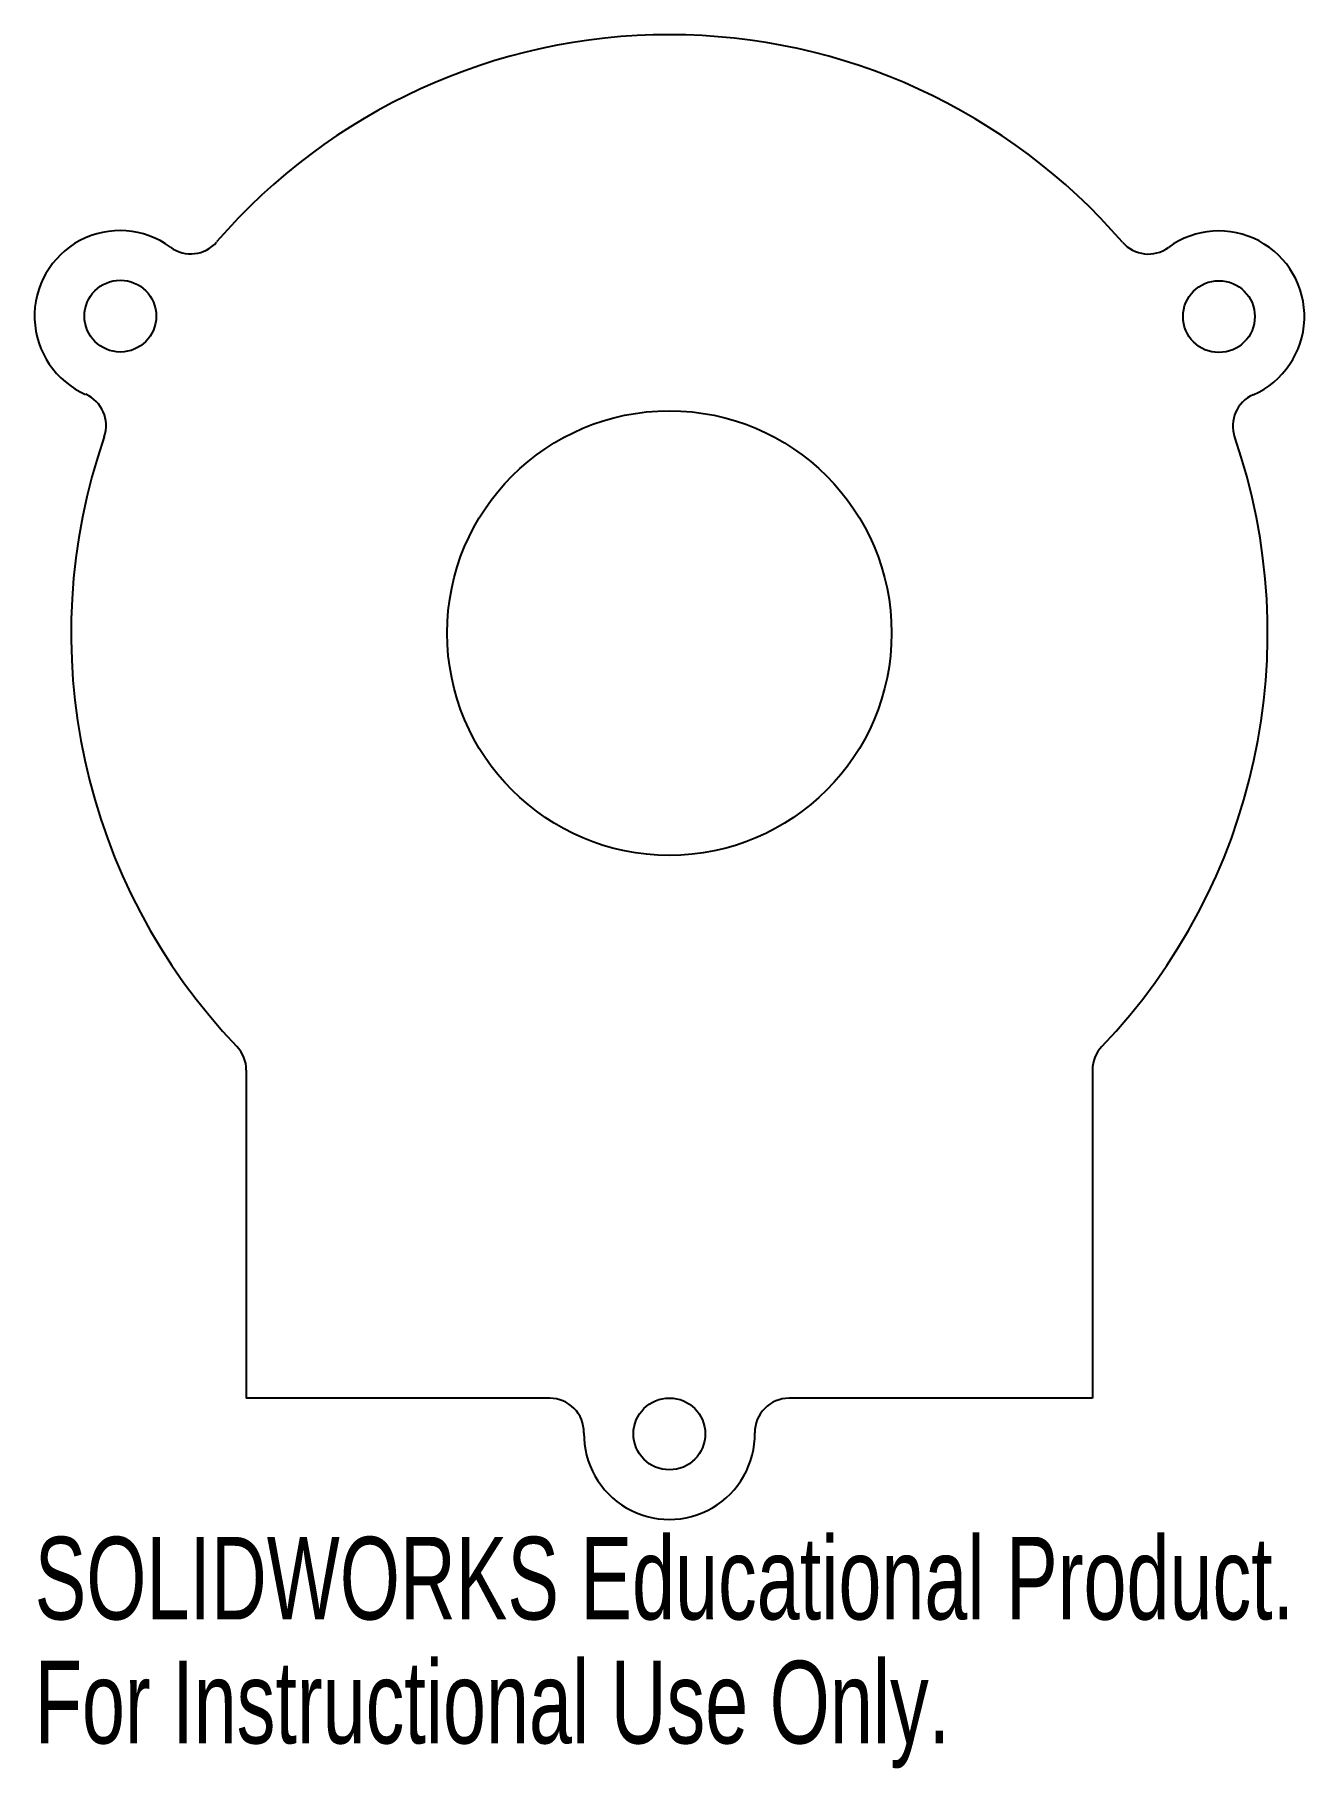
# Model space of a CAD drawing. Header units: millimetres. Extents: x -37 to 37, y -66 to 35.
import ezdxf

# ---------------------------------------------------------------- set-up
doc = ezdxf.new("R2010")
doc.units = ezdxf.units.MM
doc.styles.add('SLDTEXTSTYLE0', font='TXT', dxfattribs={"width": 0.7})

msp = doc.modelspace()

# ---------------------------------------------------------------- linework, layer by layer
at = {"color": 7, "linetype": 'Continuous', "lineweight": 25}
for p, q in [((-24.75, -25.56), (-24.75, -44.75)), ((24.75, -25.56), (24.75, -44.75)), ((-7, -44.75), (-24.75, -44.75)), ((24.75, -44.75), (7, -44.75))]:
    msp.add_line(p, q, dxfattribs=at)
for centre, radius in [((-32.12, 18.54), 2.1), ((32.15, 18.51), 2.1), ((0, 0), 13), ((0, -46.84), 2.1)]:
    msp.add_circle(centre, radius, dxfattribs=at)
for centre, radius, start, end in [((0, 0), 35, 40.7816, 139.1847), ((-32.14, 18.54), 5, 53.7719, 246.2622), ((32.15, 18.52), 5, 293.7251, 126.1583), ((-28, 24.18), 2, 233.7719, 319.1847), ((28.02, 24.17), 2, 220.7816, 306.1583), ((-34.95, 12.14), 2, 340.8493, 66.2622), ((34.96, 12.11), 2, 113.7251, 199.1019), ((0, 0), 35, 160.8493, 223.7048), ((0, 0), 35, 316.2956, 19.1019), ((-26.75, -25.56), 2, 0.0002, 43.7048), ((26.75, -25.56), 2, 136.2956, 180.0002), ((-7, -46.75), 2, 359.2135, 90.0002), ((7, -46.75), 2, 90.0002, 180.7868), ((0, -46.84), 5, 179.2135, 0.7868)]:
    msp.add_arc(centre, radius, start, end, dxfattribs=at)

# ---------------------------------------------------------------- texts
at = {"color": 7, "linetype": 'Continuous', "char_height": 4.8336, "attachment_point": 1, "style": 'SLDTEXTSTYLE0'}
for s, insert in [('SOLIDWORKS Educational Product.', (-37.13, -52.86)), ('For Instructional Use Only.', (-37.13, -60.11))]:
    msp.add_mtext(s, dxfattribs=dict(at, insert=insert))

doc.saveas('drawing.dxf')
